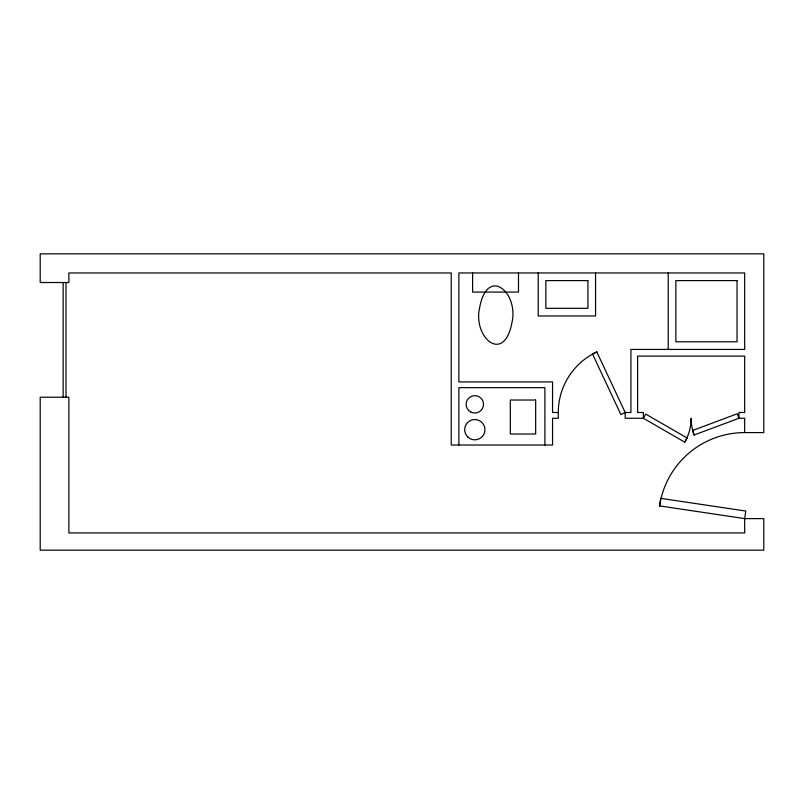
<?xml version="1.0" encoding="UTF-8"?>
<svg xmlns="http://www.w3.org/2000/svg" width="804" height="804" viewBox="0 0 804 804"><rect width="100%" height="100%" fill="white"/><g stroke="black" fill="none" stroke-linecap="round" stroke-linejoin="round"><path stroke-width="1.21" d="M659.531 506.349A86.028 86.028 0 0 1 744.685 432.592L744.685 418.251L738.946 418.251L737.278 413.769L692.505 430.512L694.184 434.984L738.946 418.251L738.946 412.512L744.685 412.512L744.685 356.122L637.622 356.122L637.622 412.512L643.361 412.512L643.361 418.251L684.747 442.15L687.139 438.009L645.753 414.11L643.361 418.251L625.2 418.251L625.2 412.512L596.809 351.921L592.488 353.951L620.869 414.542L625.2 412.512L630.929 412.512L630.929 349.428L744.685 349.428L744.685 272.958L458.873 272.958L458.873 381.93L552.549 381.93L552.549 412.512L558.288 412.512A66.913 66.913 0 0 1 596.92 351.871M744.685 432.592L763.8 432.592L763.8 253.843L40.2 253.843L40.2 282.516L68.873 282.516L68.873 272.958L451.225 272.958L451.225 445.014L552.549 445.014L552.549 418.251L558.288 418.251L558.288 412.512M668.214 272.958L668.214 349.428M595.563 272.958L595.563 315.972L538.218 315.972L538.218 272.958M544.901 445.014L544.901 387.659L458.873 387.659L458.873 445.014M518.49 272.958L518.49 292.073L472.601 292.073L472.601 272.958M66.008 282.516L66.008 397.216M63.144 282.516L63.144 397.216M694.194 435.014A47.798 47.798 0 0 1 691.149 418.251A47.798 47.798 0 0 1 684.747 442.15M479.546 308.103C472.943 337.951 504.369 364.704 512.047 322.102C518.65 292.254 487.224 265.501 479.546 308.103M660.727 498.339L659.602 505.897L744.685 518.62L763.8 518.62L763.8 550.157L40.2 550.157L40.2 397.216L68.873 397.216L68.873 532.951L744.685 532.951L744.685 518.62L745.81 511.053L660.727 498.339M587.915 280.606L545.856 280.606L545.856 308.324L587.915 308.324L587.915 280.606M737.037 280.606L675.862 280.606L675.862 341.78L737.037 341.78L737.037 280.606M535.665 400.03L510.309 400.03L510.309 434.029L535.665 434.029L535.665 400.03M467.918 437.115A10.14 10.14 0 0 0 484.701 431.939A10.14 10.14 0 0 0 471.827 419.989A10.14 10.14 0 0 0 467.918 437.115M470.471 411.849A8.693 8.693 0 0 0 483.505 404.322A8.693 8.693 0 0 0 470.471 396.804A8.693 8.693 0 0 0 470.471 411.849"/></g></svg>
